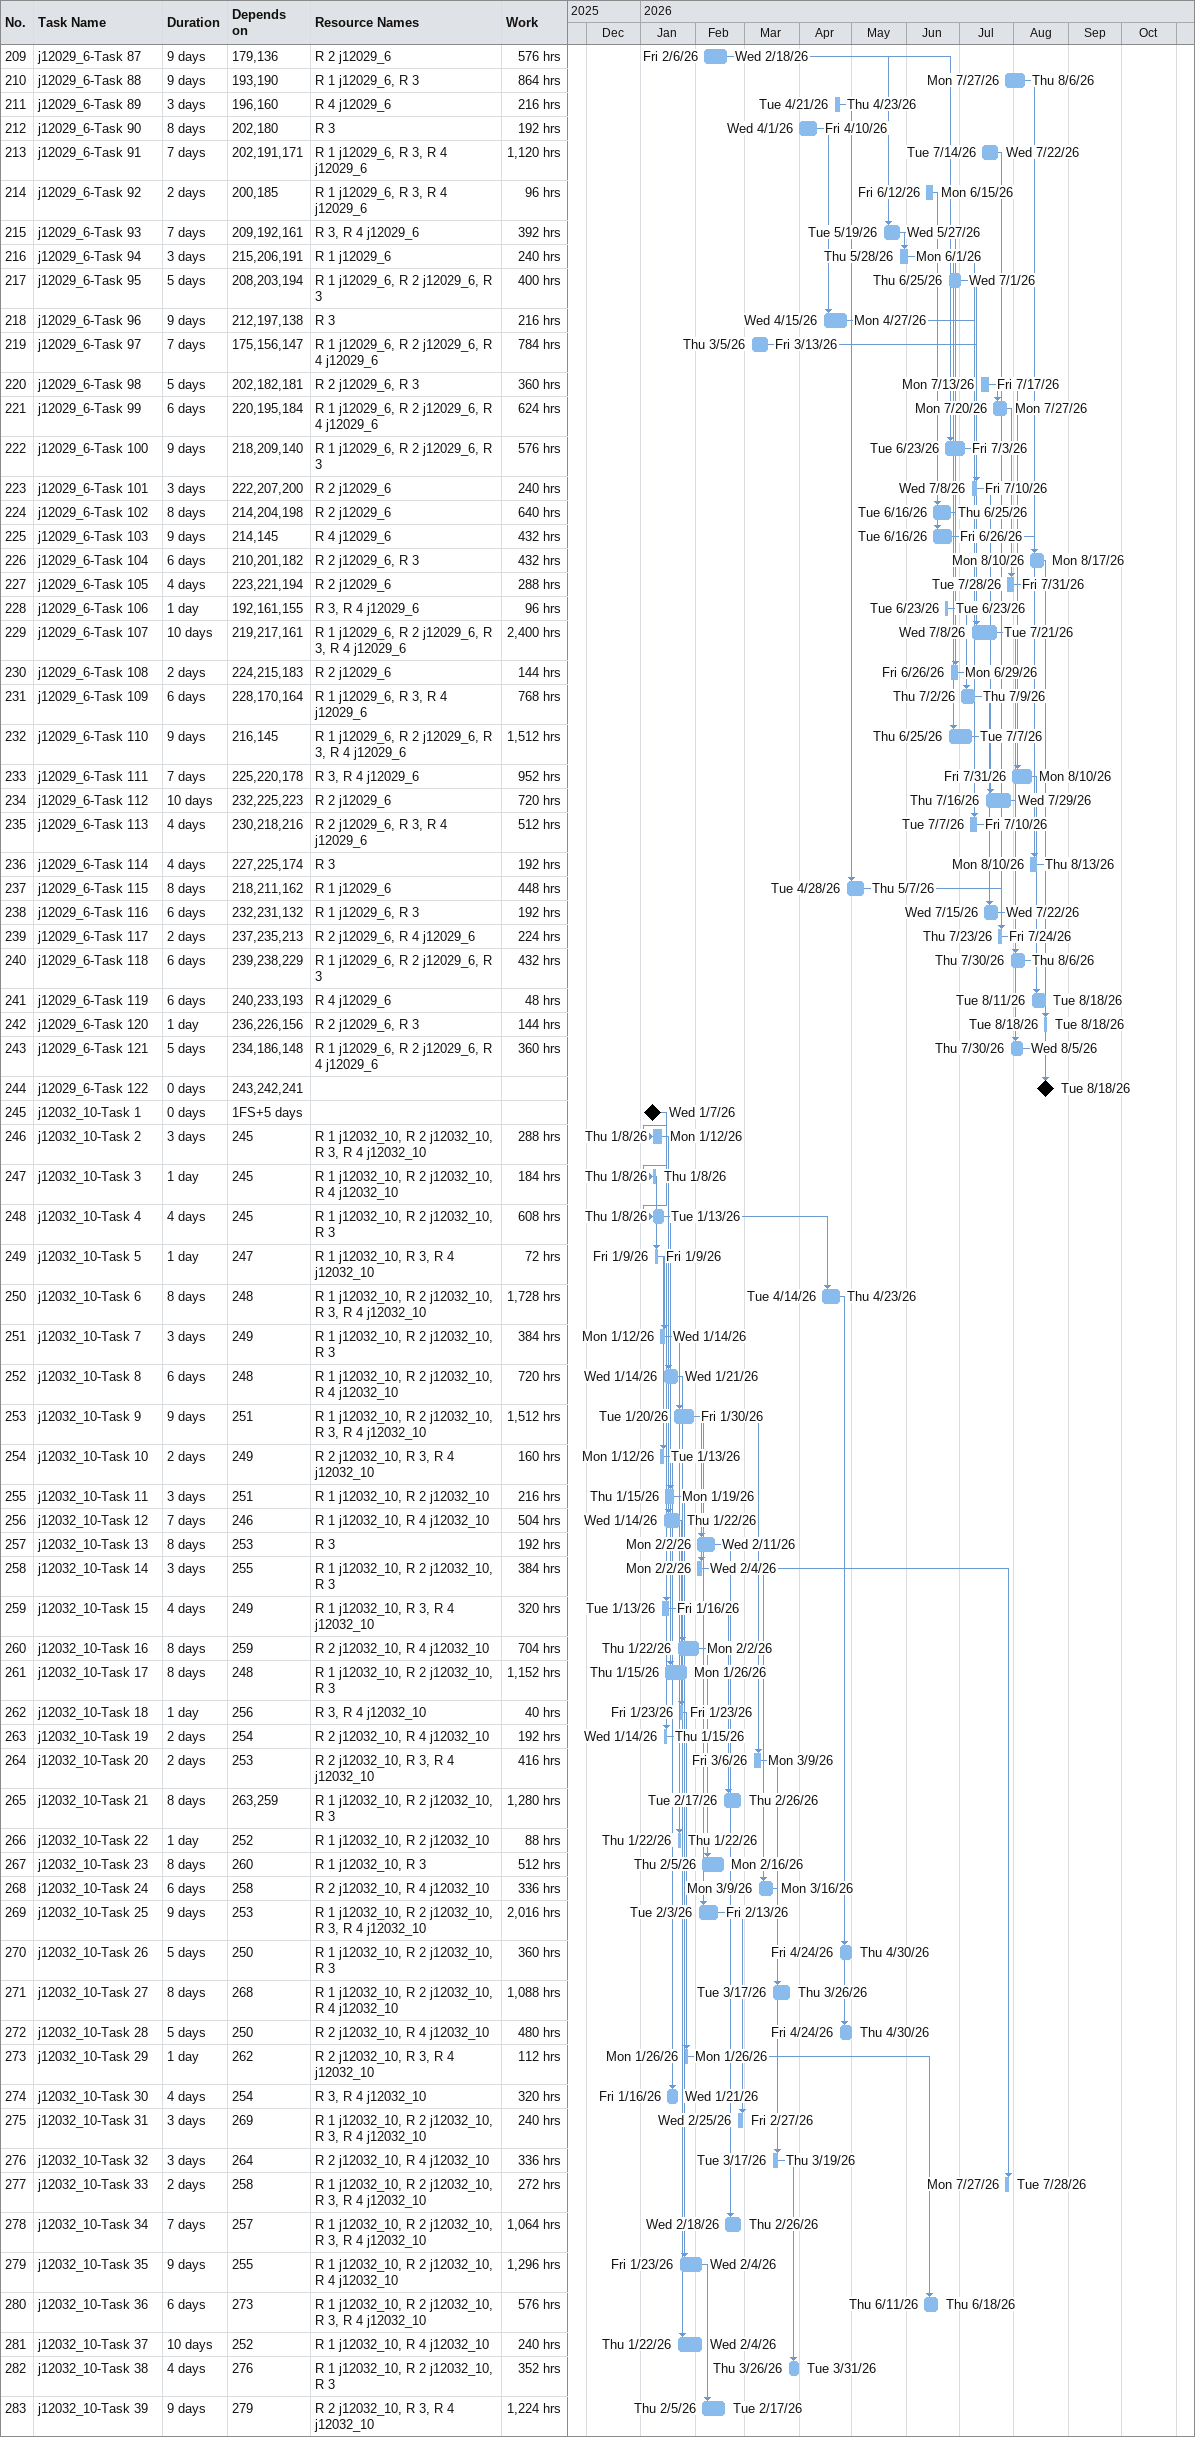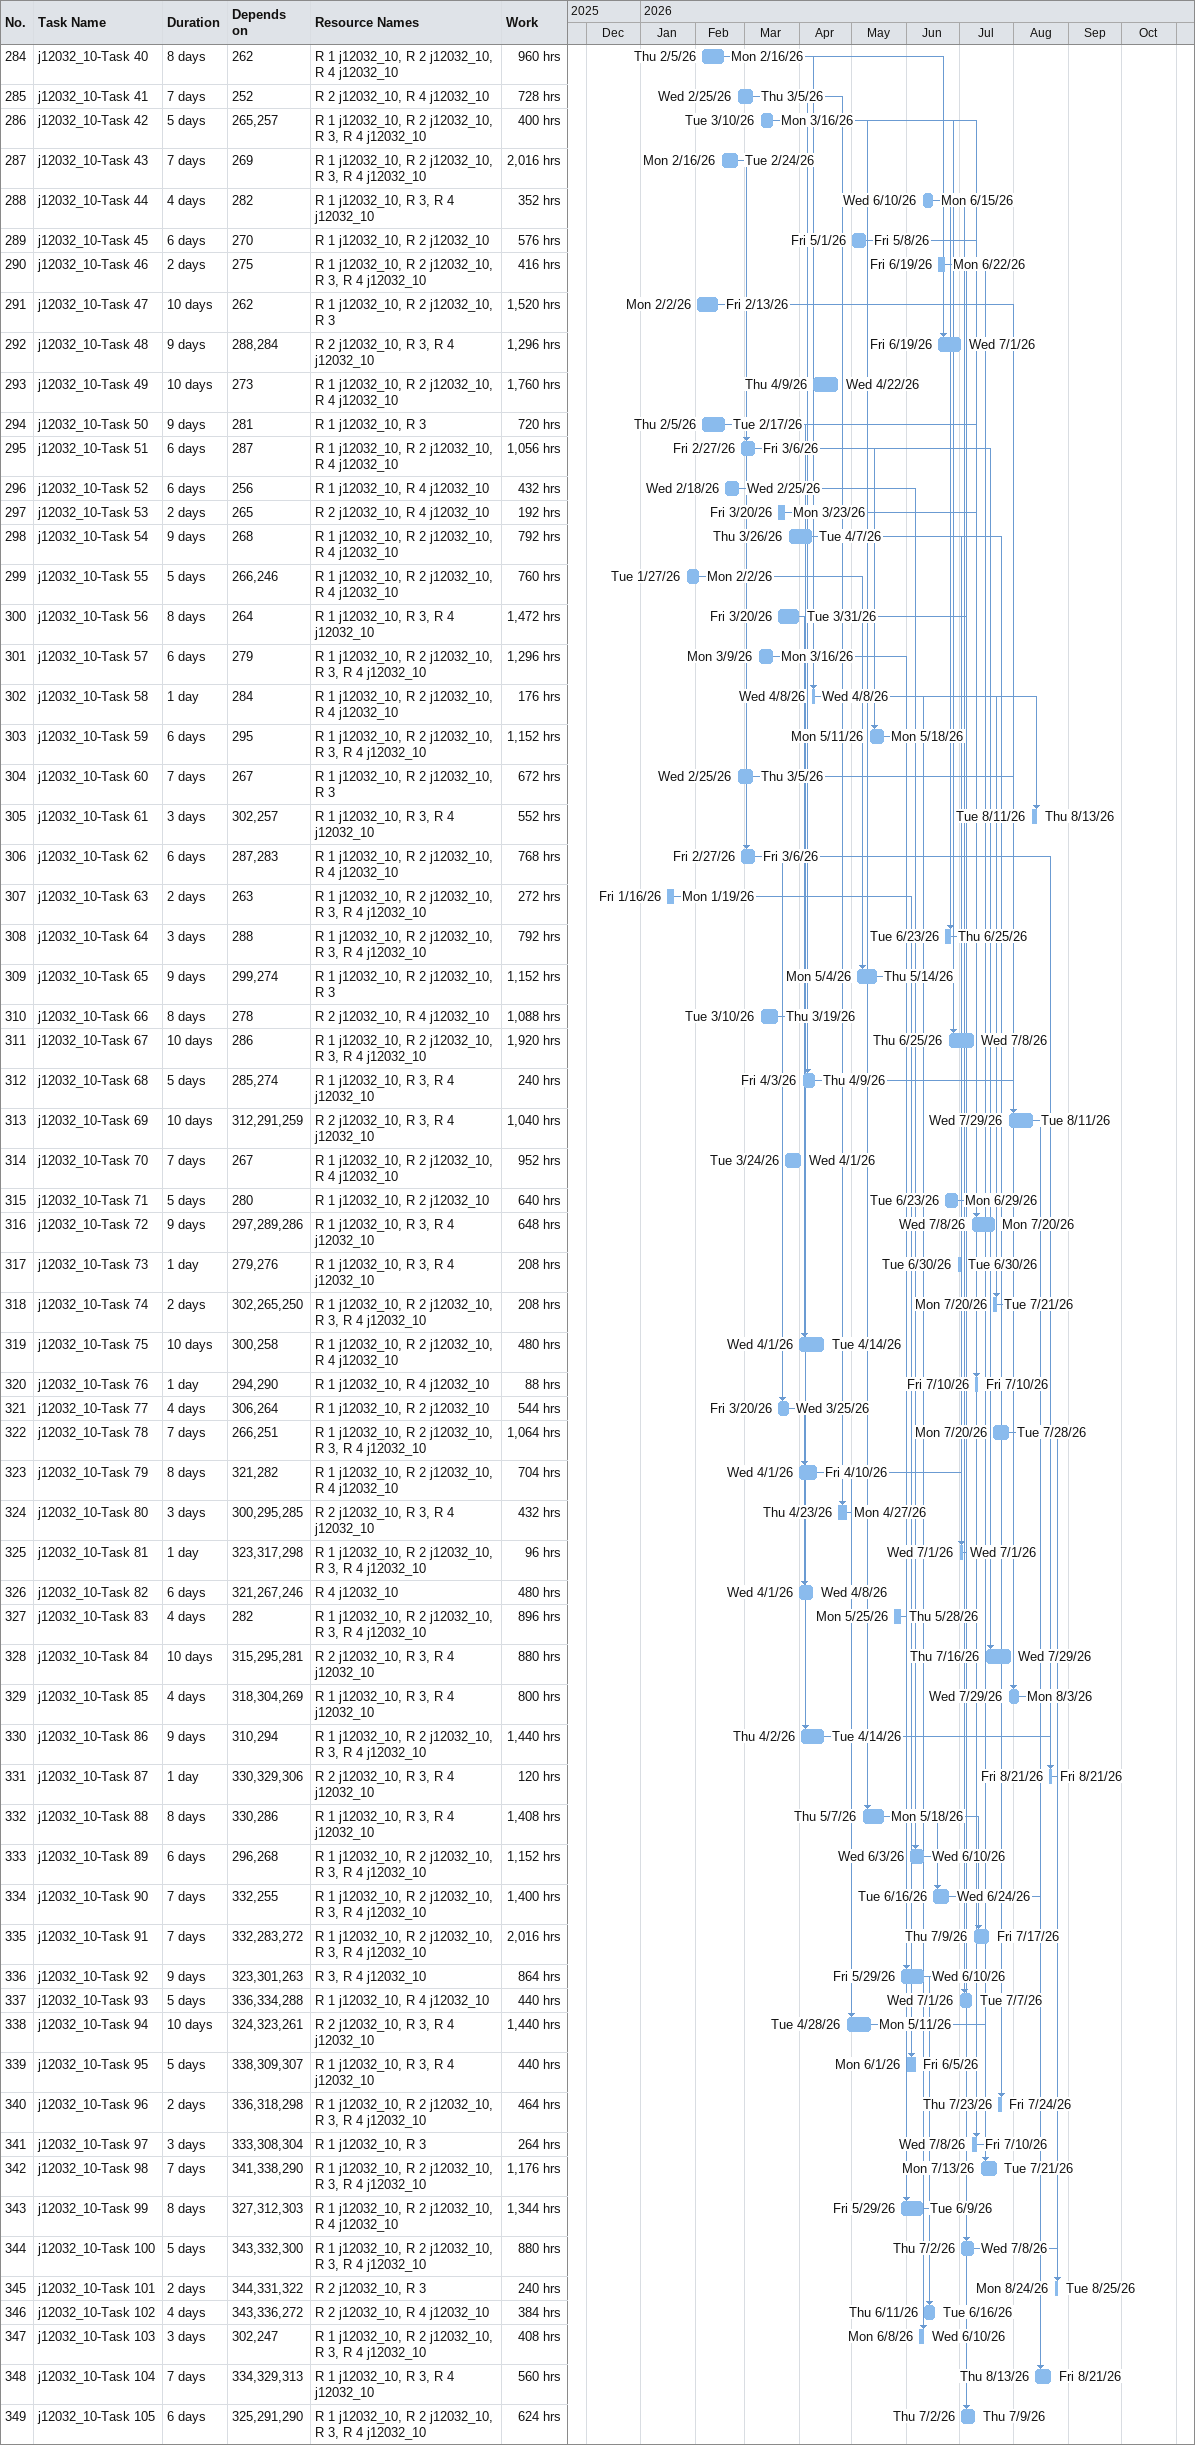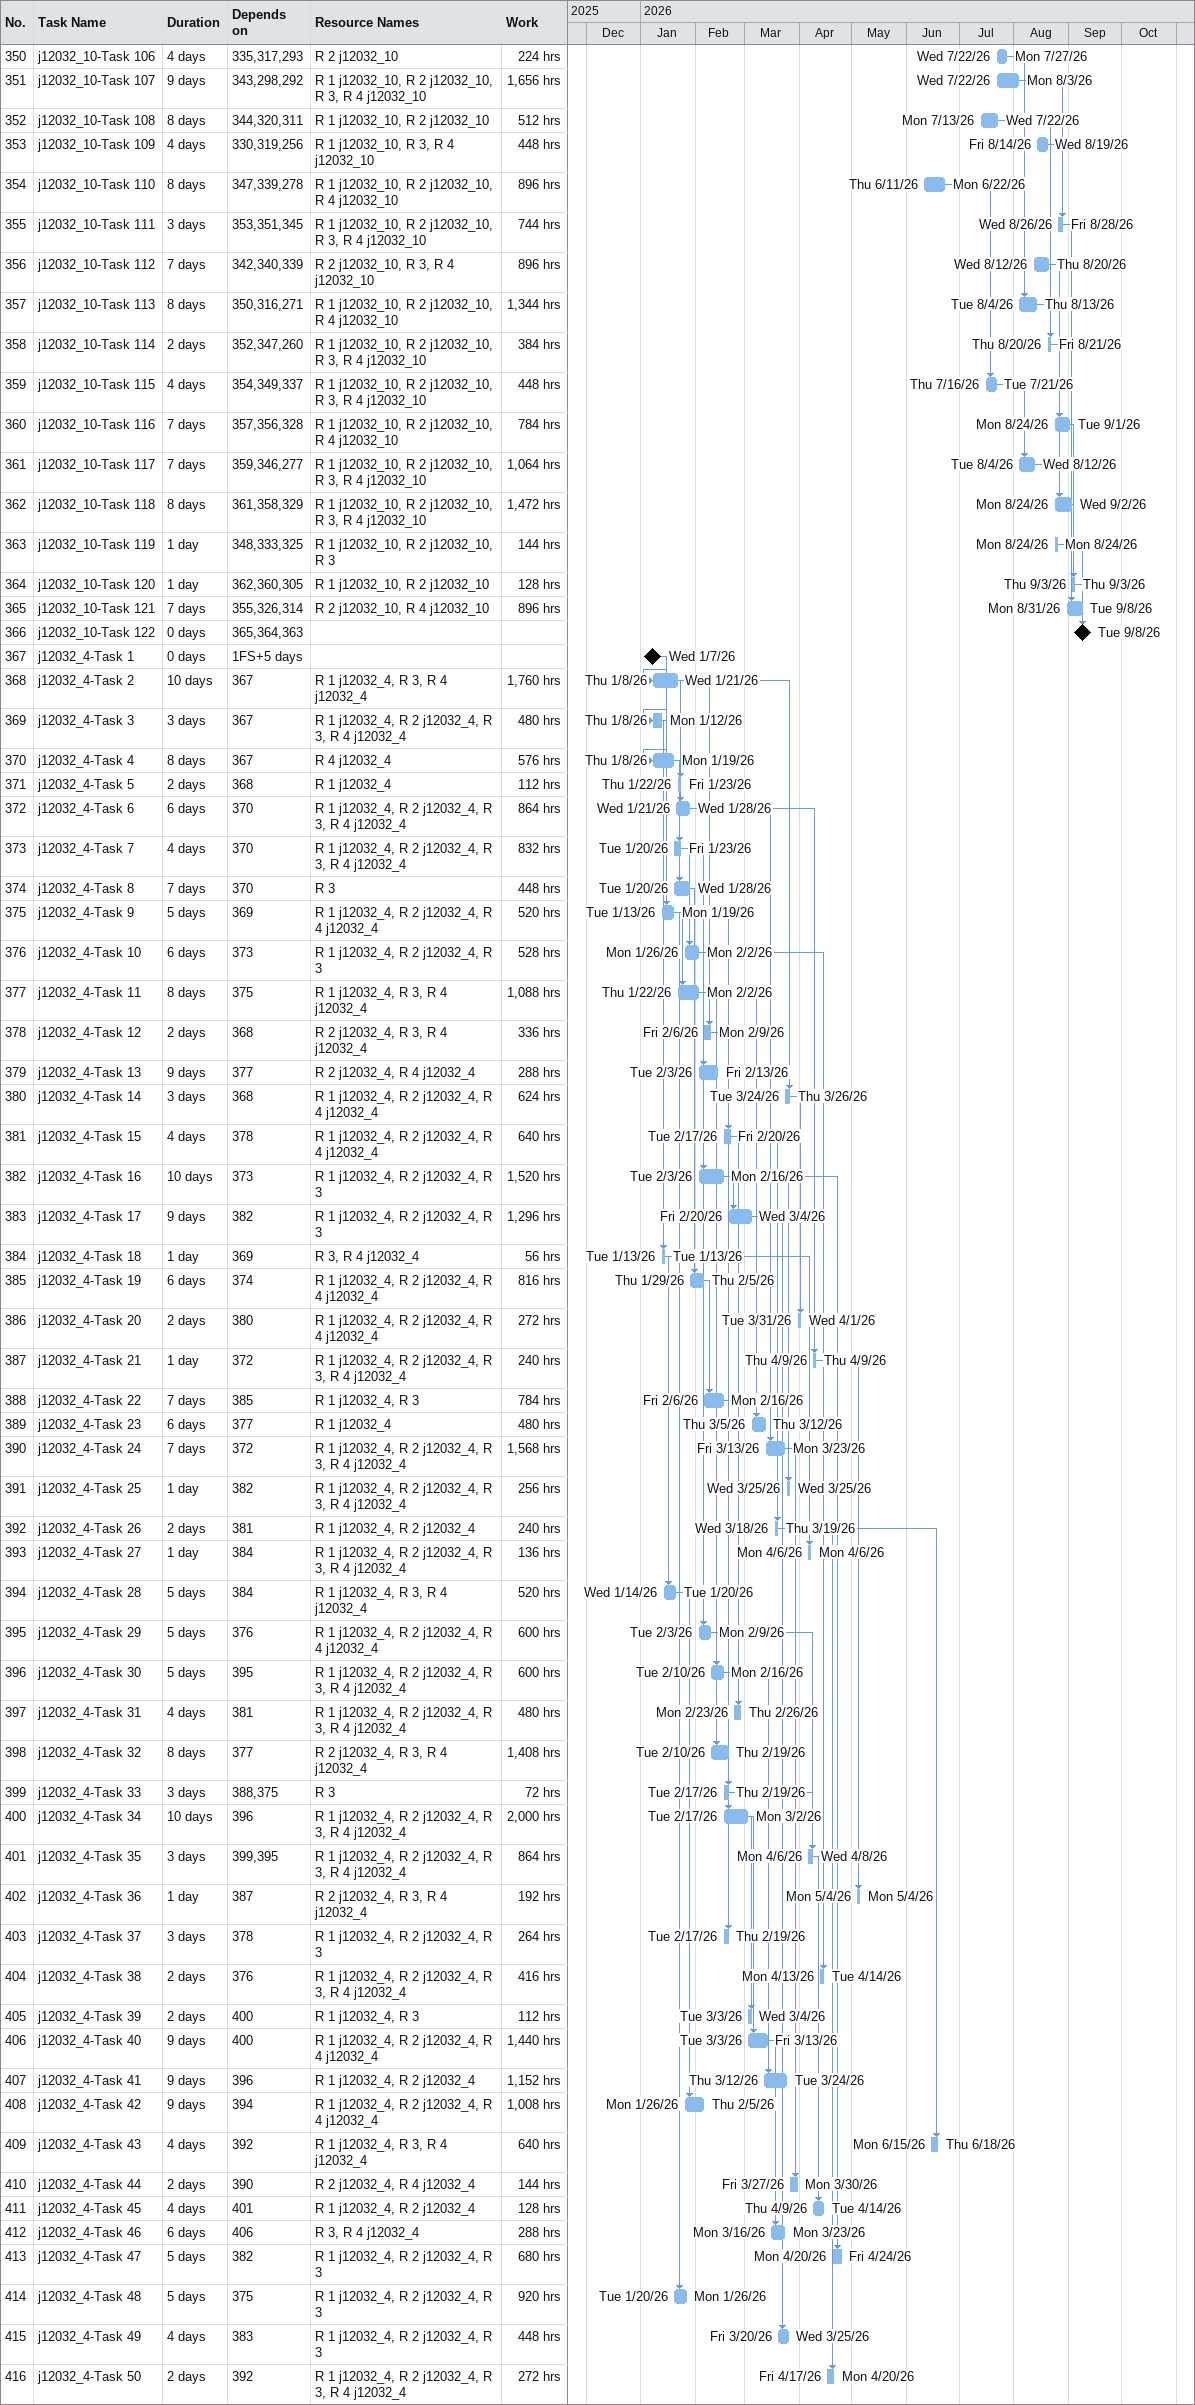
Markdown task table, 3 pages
| ID | Task | Duration | Start | Finish | Predecessors | Resources | Work (h) |
|---|---|---|---|---|---|---|---|
| 209 | j12029_6-Task 87 | 9d | 2026-02-06 | 2026-02-18 | 179, 136 | R 2 j12029_6 | 576 |
| 210 | j12029_6-Task 88 | 9d | 2026-07-27 | 2026-08-06 | 193, 190 | R 1 j12029_6, R 3 | 864 |
| 211 | j12029_6-Task 89 | 3d | 2026-04-21 | 2026-04-23 | 196, 160 | R 4 j12029_6 | 216 |
| 212 | j12029_6-Task 90 | 8d | 2026-04-01 | 2026-04-10 | 202, 180 | R 3 | 192 |
| 213 | j12029_6-Task 91 | 7d | 2026-07-14 | 2026-07-22 | 202, 191, 171 | R 1 j12029_6, R 3, R 4 j12029_6 | 1120 |
| 214 | j12029_6-Task 92 | 2d | 2026-06-12 | 2026-06-15 | 200, 185 | R 1 j12029_6, R 3, R 4 j12029_6 | 96 |
| 215 | j12029_6-Task 93 | 7d | 2026-05-19 | 2026-05-27 | 209, 192, 161 | R 3, R 4 j12029_6 | 392 |
| 216 | j12029_6-Task 94 | 3d | 2026-05-28 | 2026-06-01 | 215, 206, 191 | R 1 j12029_6 | 240 |
| 217 | j12029_6-Task 95 | 5d | 2026-06-25 | 2026-07-01 | 208, 203, 194 | R 1 j12029_6, R 2 j12029_6, R 3 | 400 |
| 218 | j12029_6-Task 96 | 9d | 2026-04-15 | 2026-04-27 | 212, 197, 138 | R 3 | 216 |
| 219 | j12029_6-Task 97 | 7d | 2026-03-05 | 2026-03-13 | 175, 156, 147 | R 1 j12029_6, R 2 j12029_6, R 4 j12029_6 | 784 |
| 220 | j12029_6-Task 98 | 5d | 2026-07-13 | 2026-07-17 | 202, 182, 181 | R 2 j12029_6, R 3 | 360 |
| 221 | j12029_6-Task 99 | 6d | 2026-07-20 | 2026-07-27 | 220, 195, 184 | R 1 j12029_6, R 2 j12029_6, R 4 j12029_6 | 624 |
| 222 | j12029_6-Task 100 | 9d | 2026-06-23 | 2026-07-03 | 218, 209, 140 | R 1 j12029_6, R 2 j12029_6, R 3 | 576 |
| 223 | j12029_6-Task 101 | 3d | 2026-07-08 | 2026-07-10 | 222, 207, 200 | R 2 j12029_6 | 240 |
| 224 | j12029_6-Task 102 | 8d | 2026-06-16 | 2026-06-25 | 214, 204, 198 | R 2 j12029_6 | 640 |
| 225 | j12029_6-Task 103 | 9d | 2026-06-16 | 2026-06-26 | 214, 145 | R 4 j12029_6 | 432 |
| 226 | j12029_6-Task 104 | 6d | 2026-08-10 | 2026-08-17 | 210, 201, 182 | R 2 j12029_6, R 3 | 432 |
| 227 | j12029_6-Task 105 | 4d | 2026-07-28 | 2026-07-31 | 223, 221, 194 | R 2 j12029_6 | 288 |
| 228 | j12029_6-Task 106 | 1d | 2026-06-23 | 2026-06-23 | 192, 161, 155 | R 3, R 4 j12029_6 | 96 |
| 229 | j12029_6-Task 107 | 10d | 2026-07-08 | 2026-07-21 | 219, 217, 161 | R 1 j12029_6, R 2 j12029_6, R 3, R 4 j12029_6 | 2400 |
| 230 | j12029_6-Task 108 | 2d | 2026-06-26 | 2026-06-29 | 224, 215, 183 | R 2 j12029_6 | 144 |
| 231 | j12029_6-Task 109 | 6d | 2026-07-02 | 2026-07-09 | 228, 170, 164 | R 1 j12029_6, R 3, R 4 j12029_6 | 768 |
| 232 | j12029_6-Task 110 | 9d | 2026-06-25 | 2026-07-07 | 216, 145 | R 1 j12029_6, R 2 j12029_6, R 3, R 4 j12029_6 | 1512 |
| 233 | j12029_6-Task 111 | 7d | 2026-07-31 | 2026-08-10 | 225, 220, 178 | R 3, R 4 j12029_6 | 952 |
| 234 | j12029_6-Task 112 | 10d | 2026-07-16 | 2026-07-29 | 232, 225, 223 | R 2 j12029_6 | 720 |
| 235 | j12029_6-Task 113 | 4d | 2026-07-07 | 2026-07-10 | 230, 218, 216 | R 2 j12029_6, R 3, R 4 j12029_6 | 512 |
| 236 | j12029_6-Task 114 | 4d | 2026-08-10 | 2026-08-13 | 227, 225, 174 | R 3 | 192 |
| 237 | j12029_6-Task 115 | 8d | 2026-04-28 | 2026-05-07 | 218, 211, 162 | R 1 j12029_6 | 448 |
| 238 | j12029_6-Task 116 | 6d | 2026-07-15 | 2026-07-22 | 232, 231, 132 | R 1 j12029_6, R 3 | 192 |
| 239 | j12029_6-Task 117 | 2d | 2026-07-23 | 2026-07-24 | 237, 235, 213 | R 2 j12029_6, R 4 j12029_6 | 224 |
| 240 | j12029_6-Task 118 | 6d | 2026-07-30 | 2026-08-06 | 239, 238, 229 | R 1 j12029_6, R 2 j12029_6, R 3 | 432 |
| 241 | j12029_6-Task 119 | 6d | 2026-08-11 | 2026-08-18 | 240, 233, 193 | R 4 j12029_6 | 48 |
| 242 | j12029_6-Task 120 | 1d | 2026-08-18 | 2026-08-18 | 236, 226, 156 | R 2 j12029_6, R 3 | 144 |
| 243 | j12029_6-Task 121 | 5d | 2026-07-30 | 2026-08-05 | 234, 186, 148 | R 1 j12029_6, R 2 j12029_6, R 4 j12029_6 | 360 |
| 244 | j12029_6-Task 122 | 0d | 2026-08-18 | 2026-08-18 | 243, 242, 241 |  |  |
| 245 | j12032_10-Task 1 | 0d | 2026-01-07 | 2026-01-07 | 1FS+5d |  |  |
| 246 | j12032_10-Task 2 | 3d | 2026-01-08 | 2026-01-12 | 245 | R 1 j12032_10, R 2 j12032_10, R 3, R 4 j12032_10 | 288 |
| 247 | j12032_10-Task 3 | 1d | 2026-01-08 | 2026-01-08 | 245 | R 1 j12032_10, R 2 j12032_10, R 4 j12032_10 | 184 |
| 248 | j12032_10-Task 4 | 4d | 2026-01-08 | 2026-01-13 | 245 | R 1 j12032_10, R 2 j12032_10, R 3 | 608 |
| 249 | j12032_10-Task 5 | 1d | 2026-01-09 | 2026-01-09 | 247 | R 1 j12032_10, R 3, R 4 j12032_10 | 72 |
| 250 | j12032_10-Task 6 | 8d | 2026-04-14 | 2026-04-23 | 248 | R 1 j12032_10, R 2 j12032_10, R 3, R 4 j12032_10 | 1728 |
| 251 | j12032_10-Task 7 | 3d | 2026-01-12 | 2026-01-14 | 249 | R 1 j12032_10, R 2 j12032_10, R 3 | 384 |
| 252 | j12032_10-Task 8 | 6d | 2026-01-14 | 2026-01-21 | 248 | R 1 j12032_10, R 2 j12032_10, R 4 j12032_10 | 720 |
| 253 | j12032_10-Task 9 | 9d | 2026-01-20 | 2026-01-30 | 251 | R 1 j12032_10, R 2 j12032_10, R 3, R 4 j12032_10 | 1512 |
| 254 | j12032_10-Task 10 | 2d | 2026-01-12 | 2026-01-13 | 249 | R 2 j12032_10, R 3, R 4 j12032_10 | 160 |
| 255 | j12032_10-Task 11 | 3d | 2026-01-15 | 2026-01-19 | 251 | R 1 j12032_10, R 2 j12032_10 | 216 |
| 256 | j12032_10-Task 12 | 7d | 2026-01-14 | 2026-01-22 | 246 | R 1 j12032_10, R 4 j12032_10 | 504 |
| 257 | j12032_10-Task 13 | 8d | 2026-02-02 | 2026-02-11 | 253 | R 3 | 192 |
| 258 | j12032_10-Task 14 | 3d | 2026-02-02 | 2026-02-04 | 255 | R 1 j12032_10, R 2 j12032_10, R 3 | 384 |
| 259 | j12032_10-Task 15 | 4d | 2026-01-13 | 2026-01-16 | 249 | R 1 j12032_10, R 3, R 4 j12032_10 | 320 |
| 260 | j12032_10-Task 16 | 8d | 2026-01-22 | 2026-02-02 | 259 | R 2 j12032_10, R 4 j12032_10 | 704 |
| 261 | j12032_10-Task 17 | 8d | 2026-01-15 | 2026-01-26 | 248 | R 1 j12032_10, R 2 j12032_10, R 3 | 1152 |
| 262 | j12032_10-Task 18 | 1d | 2026-01-23 | 2026-01-23 | 256 | R 3, R 4 j12032_10 | 40 |
| 263 | j12032_10-Task 19 | 2d | 2026-01-14 | 2026-01-15 | 254 | R 2 j12032_10, R 4 j12032_10 | 192 |
| 264 | j12032_10-Task 20 | 2d | 2026-03-06 | 2026-03-09 | 253 | R 2 j12032_10, R 3, R 4 j12032_10 | 416 |
| 265 | j12032_10-Task 21 | 8d | 2026-02-17 | 2026-02-26 | 263, 259 | R 1 j12032_10, R 2 j12032_10, R 3 | 1280 |
| 266 | j12032_10-Task 22 | 1d | 2026-01-22 | 2026-01-22 | 252 | R 1 j12032_10, R 2 j12032_10 | 88 |
| 267 | j12032_10-Task 23 | 8d | 2026-02-05 | 2026-02-16 | 260 | R 1 j12032_10, R 3 | 512 |
| 268 | j12032_10-Task 24 | 6d | 2026-03-09 | 2026-03-16 | 258 | R 2 j12032_10, R 4 j12032_10 | 336 |
| 269 | j12032_10-Task 25 | 9d | 2026-02-03 | 2026-02-13 | 253 | R 1 j12032_10, R 2 j12032_10, R 3, R 4 j12032_10 | 2016 |
| 270 | j12032_10-Task 26 | 5d | 2026-04-24 | 2026-04-30 | 250 | R 1 j12032_10, R 2 j12032_10, R 3 | 360 |
| 271 | j12032_10-Task 27 | 8d | 2026-03-17 | 2026-03-26 | 268 | R 1 j12032_10, R 2 j12032_10, R 4 j12032_10 | 1088 |
| 272 | j12032_10-Task 28 | 5d | 2026-04-24 | 2026-04-30 | 250 | R 2 j12032_10, R 4 j12032_10 | 480 |
| 273 | j12032_10-Task 29 | 1d | 2026-01-26 | 2026-01-26 | 262 | R 2 j12032_10, R 3, R 4 j12032_10 | 112 |
| 274 | j12032_10-Task 30 | 4d | 2026-01-16 | 2026-01-21 | 254 | R 3, R 4 j12032_10 | 320 |
| 275 | j12032_10-Task 31 | 3d | 2026-02-25 | 2026-02-27 | 269 | R 1 j12032_10, R 2 j12032_10, R 3, R 4 j12032_10 | 240 |
| 276 | j12032_10-Task 32 | 3d | 2026-03-17 | 2026-03-19 | 264 | R 2 j12032_10, R 4 j12032_10 | 336 |
| 277 | j12032_10-Task 33 | 2d | 2026-07-27 | 2026-07-28 | 258 | R 1 j12032_10, R 2 j12032_10, R 3, R 4 j12032_10 | 272 |
| 278 | j12032_10-Task 34 | 7d | 2026-02-18 | 2026-02-26 | 257 | R 1 j12032_10, R 2 j12032_10, R 3, R 4 j12032_10 | 1064 |
| 279 | j12032_10-Task 35 | 9d | 2026-01-23 | 2026-02-04 | 255 | R 1 j12032_10, R 2 j12032_10, R 4 j12032_10 | 1296 |
| 280 | j12032_10-Task 36 | 6d | 2026-06-11 | 2026-06-18 | 273 | R 1 j12032_10, R 2 j12032_10, R 3, R 4 j12032_10 | 576 |
| 281 | j12032_10-Task 37 | 10d | 2026-01-22 | 2026-02-04 | 252 | R 1 j12032_10, R 4 j12032_10 | 240 |
| 282 | j12032_10-Task 38 | 4d | 2026-03-26 | 2026-03-31 | 276 | R 1 j12032_10, R 2 j12032_10, R 3 | 352 |
| 283 | j12032_10-Task 39 | 9d | 2026-02-05 | 2026-02-17 | 279 | R 2 j12032_10, R 3, R 4 j12032_10 | 1224 |
| 284 | j12032_10-Task 40 | 8d | 2026-02-05 | 2026-02-16 | 262 | R 1 j12032_10, R 2 j12032_10, R 4 j12032_10 | 960 |
| 285 | j12032_10-Task 41 | 7d | 2026-02-25 | 2026-03-05 | 252 | R 2 j12032_10, R 4 j12032_10 | 728 |
| 286 | j12032_10-Task 42 | 5d | 2026-03-10 | 2026-03-16 | 265, 257 | R 1 j12032_10, R 2 j12032_10, R 3, R 4 j12032_10 | 400 |
| 287 | j12032_10-Task 43 | 7d | 2026-02-16 | 2026-02-24 | 269 | R 1 j12032_10, R 2 j12032_10, R 3, R 4 j12032_10 | 2016 |
| 288 | j12032_10-Task 44 | 4d | 2026-06-10 | 2026-06-15 | 282 | R 1 j12032_10, R 3, R 4 j12032_10 | 352 |
| 289 | j12032_10-Task 45 | 6d | 2026-05-01 | 2026-05-08 | 270 | R 1 j12032_10, R 2 j12032_10 | 576 |
| 290 | j12032_10-Task 46 | 2d | 2026-06-19 | 2026-06-22 | 275 | R 1 j12032_10, R 2 j12032_10, R 3, R 4 j12032_10 | 416 |
| 291 | j12032_10-Task 47 | 10d | 2026-02-02 | 2026-02-13 | 262 | R 1 j12032_10, R 2 j12032_10, R 3 | 1520 |
| 292 | j12032_10-Task 48 | 9d | 2026-06-19 | 2026-07-01 | 288, 284 | R 2 j12032_10, R 3, R 4 j12032_10 | 1296 |
| 293 | j12032_10-Task 49 | 10d | 2026-04-09 | 2026-04-22 | 273 | R 1 j12032_10, R 2 j12032_10, R 4 j12032_10 | 1760 |
| 294 | j12032_10-Task 50 | 9d | 2026-02-05 | 2026-02-17 | 281 | R 1 j12032_10, R 3 | 720 |
| 295 | j12032_10-Task 51 | 6d | 2026-02-27 | 2026-03-06 | 287 | R 1 j12032_10, R 2 j12032_10, R 4 j12032_10 | 1056 |
| 296 | j12032_10-Task 52 | 6d | 2026-02-18 | 2026-02-25 | 256 | R 1 j12032_10, R 4 j12032_10 | 432 |
| 297 | j12032_10-Task 53 | 2d | 2026-03-20 | 2026-03-23 | 265 | R 2 j12032_10, R 4 j12032_10 | 192 |
| 298 | j12032_10-Task 54 | 9d | 2026-03-26 | 2026-04-07 | 268 | R 1 j12032_10, R 2 j12032_10, R 4 j12032_10 | 792 |
| 299 | j12032_10-Task 55 | 5d | 2026-01-27 | 2026-02-02 | 266, 246 | R 1 j12032_10, R 2 j12032_10, R 4 j12032_10 | 760 |
| 300 | j12032_10-Task 56 | 8d | 2026-03-20 | 2026-03-31 | 264 | R 1 j12032_10, R 3, R 4 j12032_10 | 1472 |
| 301 | j12032_10-Task 57 | 6d | 2026-03-09 | 2026-03-16 | 279 | R 1 j12032_10, R 2 j12032_10, R 3, R 4 j12032_10 | 1296 |
| 302 | j12032_10-Task 58 | 1d | 2026-04-08 | 2026-04-08 | 284 | R 1 j12032_10, R 2 j12032_10, R 4 j12032_10 | 176 |
| 303 | j12032_10-Task 59 | 6d | 2026-05-11 | 2026-05-18 | 295 | R 1 j12032_10, R 2 j12032_10, R 3, R 4 j12032_10 | 1152 |
| 304 | j12032_10-Task 60 | 7d | 2026-02-25 | 2026-03-05 | 267 | R 1 j12032_10, R 2 j12032_10, R 3 | 672 |
| 305 | j12032_10-Task 61 | 3d | 2026-08-11 | 2026-08-13 | 302, 257 | R 1 j12032_10, R 3, R 4 j12032_10 | 552 |
| 306 | j12032_10-Task 62 | 6d | 2026-02-27 | 2026-03-06 | 287, 283 | R 1 j12032_10, R 2 j12032_10, R 4 j12032_10 | 768 |
| 307 | j12032_10-Task 63 | 2d | 2026-01-16 | 2026-01-19 | 263 | R 1 j12032_10, R 2 j12032_10, R 3, R 4 j12032_10 | 272 |
| 308 | j12032_10-Task 64 | 3d | 2026-06-23 | 2026-06-25 | 288 | R 1 j12032_10, R 2 j12032_10, R 3, R 4 j12032_10 | 792 |
| 309 | j12032_10-Task 65 | 9d | 2026-05-04 | 2026-05-14 | 299, 274 | R 1 j12032_10, R 2 j12032_10, R 3 | 1152 |
| 310 | j12032_10-Task 66 | 8d | 2026-03-10 | 2026-03-19 | 278 | R 2 j12032_10, R 4 j12032_10 | 1088 |
| 311 | j12032_10-Task 67 | 10d | 2026-06-25 | 2026-07-08 | 286 | R 1 j12032_10, R 2 j12032_10, R 3, R 4 j12032_10 | 1920 |
| 312 | j12032_10-Task 68 | 5d | 2026-04-03 | 2026-04-09 | 285, 274 | R 1 j12032_10, R 3, R 4 j12032_10 | 240 |
| 313 | j12032_10-Task 69 | 10d | 2026-07-29 | 2026-08-11 | 312, 291, 259 | R 2 j12032_10, R 3, R 4 j12032_10 | 1040 |
| 314 | j12032_10-Task 70 | 7d | 2026-03-24 | 2026-04-01 | 267 | R 1 j12032_10, R 2 j12032_10, R 4 j12032_10 | 952 |
| 315 | j12032_10-Task 71 | 5d | 2026-06-23 | 2026-06-29 | 280 | R 1 j12032_10, R 2 j12032_10 | 640 |
| 316 | j12032_10-Task 72 | 9d | 2026-07-08 | 2026-07-20 | 297, 289, 286 | R 1 j12032_10, R 3, R 4 j12032_10 | 648 |
| 317 | j12032_10-Task 73 | 1d | 2026-06-30 | 2026-06-30 | 279, 276 | R 1 j12032_10, R 3, R 4 j12032_10 | 208 |
| 318 | j12032_10-Task 74 | 2d | 2026-07-20 | 2026-07-21 | 302, 265, 250 | R 1 j12032_10, R 2 j12032_10, R 3, R 4 j12032_10 | 208 |
| 319 | j12032_10-Task 75 | 10d | 2026-04-01 | 2026-04-14 | 300, 258 | R 1 j12032_10, R 2 j12032_10, R 4 j12032_10 | 480 |
| 320 | j12032_10-Task 76 | 1d | 2026-07-10 | 2026-07-10 | 294, 290 | R 1 j12032_10, R 4 j12032_10 | 88 |
| 321 | j12032_10-Task 77 | 4d | 2026-03-20 | 2026-03-25 | 306, 264 | R 1 j12032_10, R 2 j12032_10 | 544 |
| 322 | j12032_10-Task 78 | 7d | 2026-07-20 | 2026-07-28 | 266, 251 | R 1 j12032_10, R 2 j12032_10, R 3, R 4 j12032_10 | 1064 |
| 323 | j12032_10-Task 79 | 8d | 2026-04-01 | 2026-04-10 | 321, 282 | R 1 j12032_10, R 2 j12032_10, R 4 j12032_10 | 704 |
| 324 | j12032_10-Task 80 | 3d | 2026-04-23 | 2026-04-27 | 300, 295, 285 | R 2 j12032_10, R 3, R 4 j12032_10 | 432 |
| 325 | j12032_10-Task 81 | 1d | 2026-07-01 | 2026-07-01 | 323, 317, 298 | R 1 j12032_10, R 2 j12032_10, R 3, R 4 j12032_10 | 96 |
| 326 | j12032_10-Task 82 | 6d | 2026-04-01 | 2026-04-08 | 321, 267, 246 | R 4 j12032_10 | 480 |
| 327 | j12032_10-Task 83 | 4d | 2026-05-25 | 2026-05-28 | 282 | R 1 j12032_10, R 2 j12032_10, R 3, R 4 j12032_10 | 896 |
| 328 | j12032_10-Task 84 | 10d | 2026-07-16 | 2026-07-29 | 315, 295, 281 | R 2 j12032_10, R 3, R 4 j12032_10 | 880 |
| 329 | j12032_10-Task 85 | 4d | 2026-07-29 | 2026-08-03 | 318, 304, 269 | R 1 j12032_10, R 3, R 4 j12032_10 | 800 |
| 330 | j12032_10-Task 86 | 9d | 2026-04-02 | 2026-04-14 | 310, 294 | R 1 j12032_10, R 2 j12032_10, R 3, R 4 j12032_10 | 1440 |
| 331 | j12032_10-Task 87 | 1d | 2026-08-21 | 2026-08-21 | 330, 329, 306 | R 2 j12032_10, R 3, R 4 j12032_10 | 120 |
| 332 | j12032_10-Task 88 | 8d | 2026-05-07 | 2026-05-18 | 330, 286 | R 1 j12032_10, R 3, R 4 j12032_10 | 1408 |
| 333 | j12032_10-Task 89 | 6d | 2026-06-03 | 2026-06-10 | 296, 268 | R 1 j12032_10, R 2 j12032_10, R 3, R 4 j12032_10 | 1152 |
| 334 | j12032_10-Task 90 | 7d | 2026-06-16 | 2026-06-24 | 332, 255 | R 1 j12032_10, R 2 j12032_10, R 3, R 4 j12032_10 | 1400 |
| 335 | j12032_10-Task 91 | 7d | 2026-07-09 | 2026-07-17 | 332, 283, 272 | R 1 j12032_10, R 2 j12032_10, R 3, R 4 j12032_10 | 2016 |
| 336 | j12032_10-Task 92 | 9d | 2026-05-29 | 2026-06-10 | 323, 301, 263 | R 3, R 4 j12032_10 | 864 |
| 337 | j12032_10-Task 93 | 5d | 2026-07-01 | 2026-07-07 | 336, 334, 288 | R 1 j12032_10, R 4 j12032_10 | 440 |
| 338 | j12032_10-Task 94 | 10d | 2026-04-28 | 2026-05-11 | 324, 323, 261 | R 2 j12032_10, R 3, R 4 j12032_10 | 1440 |
| 339 | j12032_10-Task 95 | 5d | 2026-06-01 | 2026-06-05 | 338, 309, 307 | R 1 j12032_10, R 3, R 4 j12032_10 | 440 |
| 340 | j12032_10-Task 96 | 2d | 2026-07-23 | 2026-07-24 | 336, 318, 298 | R 1 j12032_10, R 2 j12032_10, R 3, R 4 j12032_10 | 464 |
| 341 | j12032_10-Task 97 | 3d | 2026-07-08 | 2026-07-10 | 333, 308, 304 | R 1 j12032_10, R 3 | 264 |
| 342 | j12032_10-Task 98 | 7d | 2026-07-13 | 2026-07-21 | 341, 338, 290 | R 1 j12032_10, R 2 j12032_10, R 3, R 4 j12032_10 | 1176 |
| 343 | j12032_10-Task 99 | 8d | 2026-05-29 | 2026-06-09 | 327, 312, 303 | R 1 j12032_10, R 2 j12032_10, R 4 j12032_10 | 1344 |
| 344 | j12032_10-Task 100 | 5d | 2026-07-02 | 2026-07-08 | 343, 332, 300 | R 1 j12032_10, R 2 j12032_10, R 3, R 4 j12032_10 | 880 |
| 345 | j12032_10-Task 101 | 2d | 2026-08-24 | 2026-08-25 | 344, 331, 322 | R 2 j12032_10, R 3 | 240 |
| 346 | j12032_10-Task 102 | 4d | 2026-06-11 | 2026-06-16 | 343, 336, 272 | R 2 j12032_10, R 4 j12032_10 | 384 |
| 347 | j12032_10-Task 103 | 3d | 2026-06-08 | 2026-06-10 | 302, 247 | R 1 j12032_10, R 2 j12032_10, R 3, R 4 j12032_10 | 408 |
| 348 | j12032_10-Task 104 | 7d | 2026-08-13 | 2026-08-21 | 334, 329, 313 | R 1 j12032_10, R 3, R 4 j12032_10 | 560 |
| 349 | j12032_10-Task 105 | 6d | 2026-07-02 | 2026-07-09 | 325, 291, 290 | R 1 j12032_10, R 2 j12032_10, R 3, R 4 j12032_10 | 624 |
| 350 | j12032_10-Task 106 | 4d | 2026-07-22 | 2026-07-27 | 335, 317, 293 | R 2 j12032_10 | 224 |
| 351 | j12032_10-Task 107 | 9d | 2026-07-22 | 2026-08-03 | 343, 298, 292 | R 1 j12032_10, R 2 j12032_10, R 3, R 4 j12032_10 | 1656 |
| 352 | j12032_10-Task 108 | 8d | 2026-07-13 | 2026-07-22 | 344, 320, 311 | R 1 j12032_10, R 2 j12032_10 | 512 |
| 353 | j12032_10-Task 109 | 4d | 2026-08-14 | 2026-08-19 | 330, 319, 256 | R 1 j12032_10, R 3, R 4 j12032_10 | 448 |
| 354 | j12032_10-Task 110 | 8d | 2026-06-11 | 2026-06-22 | 347, 339, 278 | R 1 j12032_10, R 2 j12032_10, R 4 j12032_10 | 896 |
| 355 | j12032_10-Task 111 | 3d | 2026-08-26 | 2026-08-28 | 353, 351, 345 | R 1 j12032_10, R 2 j12032_10, R 3, R 4 j12032_10 | 744 |
| 356 | j12032_10-Task 112 | 7d | 2026-08-12 | 2026-08-20 | 342, 340, 339 | R 2 j12032_10, R 3, R 4 j12032_10 | 896 |
| 357 | j12032_10-Task 113 | 8d | 2026-08-04 | 2026-08-13 | 350, 316, 271 | R 1 j12032_10, R 2 j12032_10, R 4 j12032_10 | 1344 |
| 358 | j12032_10-Task 114 | 2d | 2026-08-20 | 2026-08-21 | 352, 347, 260 | R 1 j12032_10, R 2 j12032_10, R 3, R 4 j12032_10 | 384 |
| 359 | j12032_10-Task 115 | 4d | 2026-07-16 | 2026-07-21 | 354, 349, 337 | R 1 j12032_10, R 2 j12032_10, R 3, R 4 j12032_10 | 448 |
| 360 | j12032_10-Task 116 | 7d | 2026-08-24 | 2026-09-01 | 357, 356, 328 | R 1 j12032_10, R 2 j12032_10, R 4 j12032_10 | 784 |
| 361 | j12032_10-Task 117 | 7d | 2026-08-04 | 2026-08-12 | 359, 346, 277 | R 1 j12032_10, R 2 j12032_10, R 3, R 4 j12032_10 | 1064 |
| 362 | j12032_10-Task 118 | 8d | 2026-08-24 | 2026-09-02 | 361, 358, 329 | R 1 j12032_10, R 2 j12032_10, R 3, R 4 j12032_10 | 1472 |
| 363 | j12032_10-Task 119 | 1d | 2026-08-24 | 2026-08-24 | 348, 333, 325 | R 1 j12032_10, R 2 j12032_10, R 3 | 144 |
| 364 | j12032_10-Task 120 | 1d | 2026-09-03 | 2026-09-03 | 362, 360, 305 | R 1 j12032_10, R 2 j12032_10 | 128 |
| 365 | j12032_10-Task 121 | 7d | 2026-08-31 | 2026-09-08 | 355, 326, 314 | R 2 j12032_10, R 4 j12032_10 | 896 |
| 366 | j12032_10-Task 122 | 0d | 2026-09-08 | 2026-09-08 | 365, 364, 363 |  |  |
| 367 | j12032_4-Task 1 | 0d | 2026-01-07 | 2026-01-07 | 1FS+5d |  |  |
| 368 | j12032_4-Task 2 | 10d | 2026-01-08 | 2026-01-21 | 367 | R 1 j12032_4, R 3, R 4 j12032_4 | 1760 |
| 369 | j12032_4-Task 3 | 3d | 2026-01-08 | 2026-01-12 | 367 | R 1 j12032_4, R 2 j12032_4, R 3, R 4 j12032_4 | 480 |
| 370 | j12032_4-Task 4 | 8d | 2026-01-08 | 2026-01-19 | 367 | R 4 j12032_4 | 576 |
| 371 | j12032_4-Task 5 | 2d | 2026-01-22 | 2026-01-23 | 368 | R 1 j12032_4 | 112 |
| 372 | j12032_4-Task 6 | 6d | 2026-01-21 | 2026-01-28 | 370 | R 1 j12032_4, R 2 j12032_4, R 3, R 4 j12032_4 | 864 |
| 373 | j12032_4-Task 7 | 4d | 2026-01-20 | 2026-01-23 | 370 | R 1 j12032_4, R 2 j12032_4, R 3, R 4 j12032_4 | 832 |
| 374 | j12032_4-Task 8 | 7d | 2026-01-20 | 2026-01-28 | 370 | R 3 | 448 |
| 375 | j12032_4-Task 9 | 5d | 2026-01-13 | 2026-01-19 | 369 | R 1 j12032_4, R 2 j12032_4, R 4 j12032_4 | 520 |
| 376 | j12032_4-Task 10 | 6d | 2026-01-26 | 2026-02-02 | 373 | R 1 j12032_4, R 2 j12032_4, R 3 | 528 |
| 377 | j12032_4-Task 11 | 8d | 2026-01-22 | 2026-02-02 | 375 | R 1 j12032_4, R 3, R 4 j12032_4 | 1088 |
| 378 | j12032_4-Task 12 | 2d | 2026-02-06 | 2026-02-09 | 368 | R 2 j12032_4, R 3, R 4 j12032_4 | 336 |
| 379 | j12032_4-Task 13 | 9d | 2026-02-03 | 2026-02-13 | 377 | R 2 j12032_4, R 4 j12032_4 | 288 |
| 380 | j12032_4-Task 14 | 3d | 2026-03-24 | 2026-03-26 | 368 | R 1 j12032_4, R 2 j12032_4, R 4 j12032_4 | 624 |
| 381 | j12032_4-Task 15 | 4d | 2026-02-17 | 2026-02-20 | 378 | R 1 j12032_4, R 2 j12032_4, R 4 j12032_4 | 640 |
| 382 | j12032_4-Task 16 | 10d | 2026-02-03 | 2026-02-16 | 373 | R 1 j12032_4, R 2 j12032_4, R 3 | 1520 |
| 383 | j12032_4-Task 17 | 9d | 2026-02-20 | 2026-03-04 | 382 | R 1 j12032_4, R 2 j12032_4, R 3 | 1296 |
| 384 | j12032_4-Task 18 | 1d | 2026-01-13 | 2026-01-13 | 369 | R 3, R 4 j12032_4 | 56 |
| 385 | j12032_4-Task 19 | 6d | 2026-01-29 | 2026-02-05 | 374 | R 1 j12032_4, R 2 j12032_4, R 4 j12032_4 | 816 |
| 386 | j12032_4-Task 20 | 2d | 2026-03-31 | 2026-04-01 | 380 | R 1 j12032_4, R 2 j12032_4, R 4 j12032_4 | 272 |
| 387 | j12032_4-Task 21 | 1d | 2026-04-09 | 2026-04-09 | 372 | R 1 j12032_4, R 2 j12032_4, R 3, R 4 j12032_4 | 240 |
| 388 | j12032_4-Task 22 | 7d | 2026-02-06 | 2026-02-16 | 385 | R 1 j12032_4, R 3 | 784 |
| 389 | j12032_4-Task 23 | 6d | 2026-03-05 | 2026-03-12 | 377 | R 1 j12032_4 | 480 |
| 390 | j12032_4-Task 24 | 7d | 2026-03-13 | 2026-03-23 | 372 | R 1 j12032_4, R 2 j12032_4, R 3, R 4 j12032_4 | 1568 |
| 391 | j12032_4-Task 25 | 1d | 2026-03-25 | 2026-03-25 | 382 | R 1 j12032_4, R 2 j12032_4, R 3, R 4 j12032_4 | 256 |
| 392 | j12032_4-Task 26 | 2d | 2026-03-18 | 2026-03-19 | 381 | R 1 j12032_4, R 2 j12032_4 | 240 |
| 393 | j12032_4-Task 27 | 1d | 2026-04-06 | 2026-04-06 | 384 | R 1 j12032_4, R 2 j12032_4, R 3, R 4 j12032_4 | 136 |
| 394 | j12032_4-Task 28 | 5d | 2026-01-14 | 2026-01-20 | 384 | R 1 j12032_4, R 3, R 4 j12032_4 | 520 |
| 395 | j12032_4-Task 29 | 5d | 2026-02-03 | 2026-02-09 | 376 | R 1 j12032_4, R 2 j12032_4, R 4 j12032_4 | 600 |
| 396 | j12032_4-Task 30 | 5d | 2026-02-10 | 2026-02-16 | 395 | R 1 j12032_4, R 2 j12032_4, R 3, R 4 j12032_4 | 600 |
| 397 | j12032_4-Task 31 | 4d | 2026-02-23 | 2026-02-26 | 381 | R 1 j12032_4, R 2 j12032_4, R 3, R 4 j12032_4 | 480 |
| 398 | j12032_4-Task 32 | 8d | 2026-02-10 | 2026-02-19 | 377 | R 2 j12032_4, R 3, R 4 j12032_4 | 1408 |
| 399 | j12032_4-Task 33 | 3d | 2026-02-17 | 2026-02-19 | 388, 375 | R 3 | 72 |
| 400 | j12032_4-Task 34 | 10d | 2026-02-17 | 2026-03-02 | 396 | R 1 j12032_4, R 2 j12032_4, R 3, R 4 j12032_4 | 2000 |
| 401 | j12032_4-Task 35 | 3d | 2026-04-06 | 2026-04-08 | 399, 395 | R 1 j12032_4, R 2 j12032_4, R 3, R 4 j12032_4 | 864 |
| 402 | j12032_4-Task 36 | 1d | 2026-05-04 | 2026-05-04 | 387 | R 2 j12032_4, R 3, R 4 j12032_4 | 192 |
| 403 | j12032_4-Task 37 | 3d | 2026-02-17 | 2026-02-19 | 378 | R 1 j12032_4, R 2 j12032_4, R 3 | 264 |
| 404 | j12032_4-Task 38 | 2d | 2026-04-13 | 2026-04-14 | 376 | R 1 j12032_4, R 2 j12032_4, R 3, R 4 j12032_4 | 416 |
| 405 | j12032_4-Task 39 | 2d | 2026-03-03 | 2026-03-04 | 400 | R 1 j12032_4, R 3 | 112 |
| 406 | j12032_4-Task 40 | 9d | 2026-03-03 | 2026-03-13 | 400 | R 1 j12032_4, R 2 j12032_4, R 4 j12032_4 | 1440 |
| 407 | j12032_4-Task 41 | 9d | 2026-03-12 | 2026-03-24 | 396 | R 1 j12032_4, R 2 j12032_4 | 1152 |
| 408 | j12032_4-Task 42 | 9d | 2026-01-26 | 2026-02-05 | 394 | R 1 j12032_4, R 2 j12032_4, R 4 j12032_4 | 1008 |
| 409 | j12032_4-Task 43 | 4d | 2026-06-15 | 2026-06-18 | 392 | R 1 j12032_4, R 3, R 4 j12032_4 | 640 |
| 410 | j12032_4-Task 44 | 2d | 2026-03-27 | 2026-03-30 | 390 | R 2 j12032_4, R 4 j12032_4 | 144 |
| 411 | j12032_4-Task 45 | 4d | 2026-04-09 | 2026-04-14 | 401 | R 1 j12032_4, R 2 j12032_4 | 128 |
| 412 | j12032_4-Task 46 | 6d | 2026-03-16 | 2026-03-23 | 406 | R 3, R 4 j12032_4 | 288 |
| 413 | j12032_4-Task 47 | 5d | 2026-04-20 | 2026-04-24 | 382 | R 1 j12032_4, R 2 j12032_4, R 3 | 680 |
| 414 | j12032_4-Task 48 | 5d | 2026-01-20 | 2026-01-26 | 375 | R 1 j12032_4, R 2 j12032_4, R 3 | 920 |
| 415 | j12032_4-Task 49 | 4d | 2026-03-20 | 2026-03-25 | 383 | R 1 j12032_4, R 2 j12032_4, R 3 | 448 |
| 416 | j12032_4-Task 50 | 2d | 2026-04-17 | 2026-04-20 | 392 | R 1 j12032_4, R 2 j12032_4, R 3, R 4 j12032_4 | 272 |
